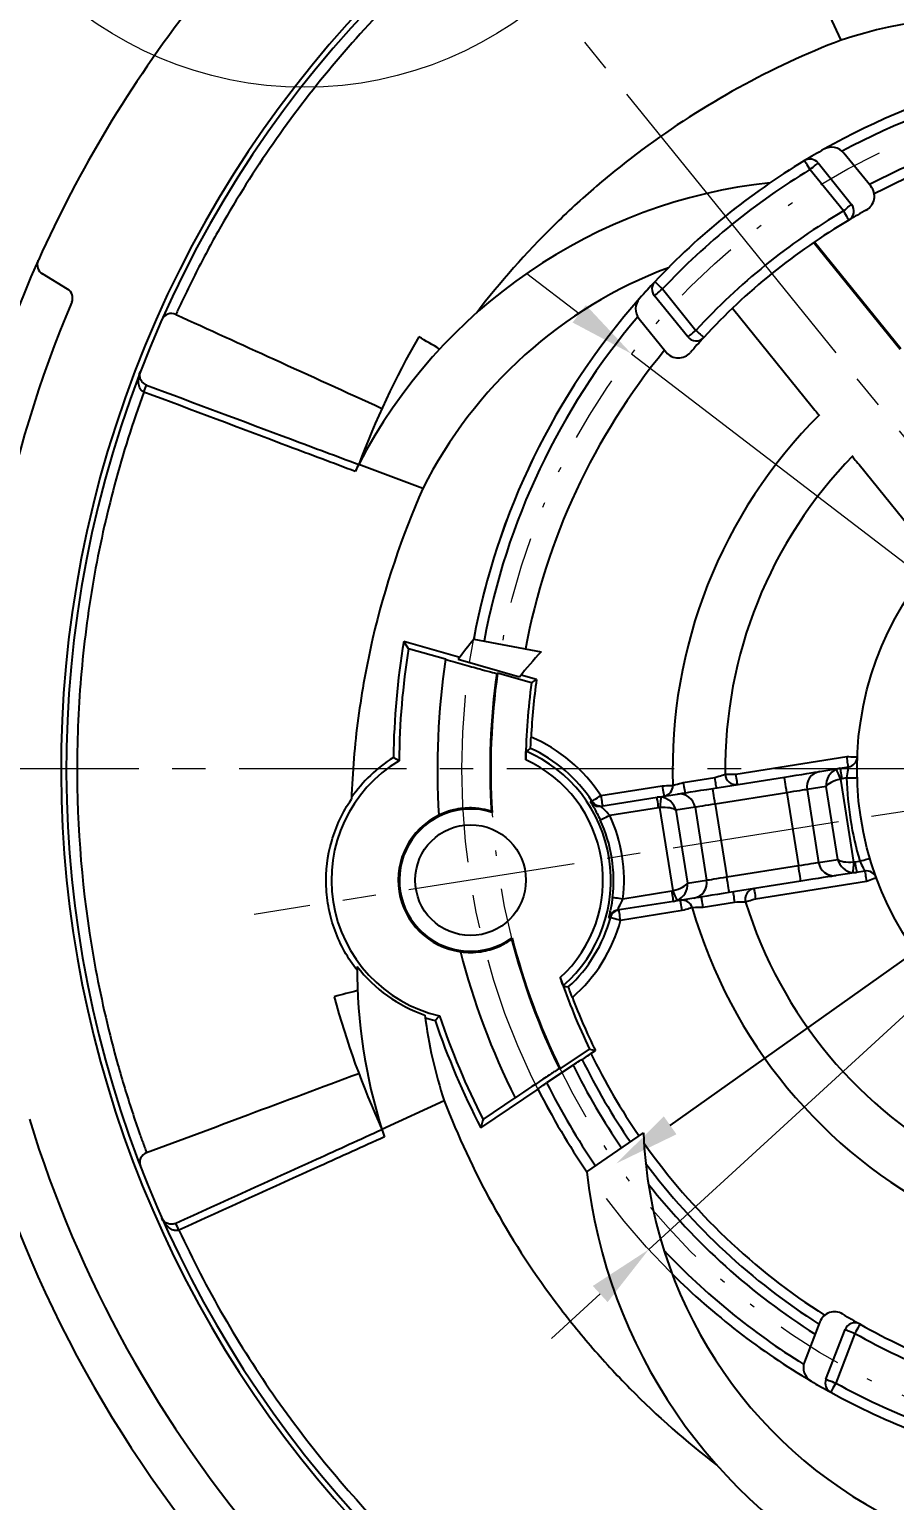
# Model space of a CAD drawing. Header units: millimetres. Extents: x 2517 to 6633, y 792 to 3241.
# Drawn here: x 3337.18 to 3353.6, y 961.23 to 989.15 of the extents above; entities that cross this region are included whole.
import ezdxf

# ---------------------------------------------------------------- set-up
doc = ezdxf.new("R2010")
doc.units = ezdxf.units.MM
doc.linetypes.add('CENTER', pattern=[50.8, 31.75, -6.35, 6.35, -6.35])
doc.linetypes.add('DIVIDE', pattern=[31.75, 12.7, -6.35, 0, -6.35, 0, -6.35])
for name, color, linetype, lineweight in [('中心线', 1, 'CENTER', 9), ('双点划线', 5, 'DIVIDE', 9), ('实线', 7, 'Continuous', 25), ('尺寸标注', 2, 'Continuous', 9)]:
    doc.layers.add(name, color=color, linetype=linetype, lineweight=lineweight)
doc.styles.add('st', font='txt.shx')
doc.dimstyles.new('2st', dxfattribs={"dimscale": 0.5, "dimtxt": 2.5, "dimasz": 2.5, "dimexe": 1.25, "dimexo": 0, "dimtad": 1, "dimtoh": 1, "dimdec": 1, "dimlfac": 0.5, "dimdsep": 46, "dimtxsty": 'st', "dimcen": 0, "dimclrd": 256, "dimclre": 256, "dimclrt": 3, "dimadec": 0, "dimazin": 2, "dimtfac": 1, "dimtdec": 1, "dimtofl": 0, "dimtmove": 0, "dimatfit": 1, "dimfxl": 0, "dimlwd": -1, "dimlwe": -1, "dimarcsym": 0})
doc.dimstyles.new('st', dxfattribs={"dimscale": 0.5, "dimtxt": 2.5, "dimasz": 2.5, "dimexe": 1.25, "dimexo": 0, "dimtad": 1, "dimtoh": 1, "dimdsep": 46, "dimtxsty": 'st', "dimcen": 0, "dimclrd": 256, "dimclre": 256, "dimclrt": 3, "dimadec": 3, "dimazin": 2, "dimtfac": 1, "dimtmove": 0, "dimatfit": 1, "dimfxl": 0, "dimlwd": -1, "dimlwe": -1, "dimarcsym": 0})

# ---------------------------------------------------------------- blocks, each defined once
blk = doc.blocks.new('*D327')
at = {"layer": 'Defpoints', "color": 0, "ltscale": 0.1, "transparency": 16777216}
for p in [(3349.709, 1001.778), (3367.979, 998.8), (3350.519, 985.454), (3358.889, 975.118), (3358.889, 975.118)]:
    blk.add_point(p, dxfattribs=at)
at = {"layer": '中心线', "ltscale": 0.1, "transparency": 16777216}
for p, q in [((3367.979, 998.8), (3369.217, 1002.024)), ((3350.519, 985.454), (3340.751, 997.516))]:
    blk.add_line(p, q, dxfattribs=at)
blk.add_arc((3358.889, 975.118), 28.196, 71.5403, 126.4597, dxfattribs=at)
for points in [[(3367.887, 1002.059), (3367.746, 1001.667), (3368.993, 1001.441)], [(3342.26, 997.63), (3342.005, 997.96), (3341.144, 997.03)]]:
    blk.add_solid(points, dxfattribs=at)
at = {"layer": '中心线', "color": 3, "ltscale": 0.1, "transparency": 16777216, "insert": (3355.489, 1004.052), "char_height": 1.25, "attachment_point": 5, "rotation": 6.7014, "style": 'st'}
blk.add_mtext('60°', dxfattribs=at)
blk = doc.blocks.new('*D331')
at = {"layer": 'Defpoints', "color": 0, "ltscale": 0.1, "transparency": 16777216}
for p in [(3368.84, 984.24), (3348.937, 965.995)]:
    blk.add_point(p, dxfattribs=at)
at = {"layer": '尺寸标注', "ltscale": 0.1, "transparency": 16777216}
for p, q in [((3369.762, 985.084), (3378.157, 992.78)), ((3378.157, 992.78), (3381.803, 992.78)), ((3348.937, 965.995), (3368.84, 984.24)), ((3348.016, 965.151), (3347.094, 964.306))]:
    blk.add_line(p, q, dxfattribs=at)
for points in [[(3369.621, 985.238), (3369.903, 984.931), (3368.84, 984.24)], [(3347.875, 965.304), (3348.156, 964.997), (3348.937, 965.995)]]:
    blk.add_solid(points, dxfattribs=at)
at = {"layer": '尺寸标注', "color": 3, "ltscale": 0.1, "transparency": 16777216, "insert": (3380.136, 993.718), "char_height": 1.25, "attachment_point": 5, "style": 'st'}
blk.add_mtext('∅27', dxfattribs=at)
blk = doc.blocks.new('*D446')
at = {"layer": 'Defpoints', "color": 0, "ltscale": 0.1, "transparency": 16777216}
for p in [(3369.454, 982.606), (3348.323, 967.629)]:
    blk.add_point(p, dxfattribs=at)
at = {"layer": '实线', "ltscale": 0.1, "transparency": 16777216}
blk.add_line((3349.343, 968.352), (3368.434, 981.883), dxfattribs=at)
for points in [[(3368.314, 982.053), (3368.555, 981.713), (3369.454, 982.606)], [(3349.223, 968.522), (3349.463, 968.182), (3348.323, 967.629)]]:
    blk.add_solid(points, dxfattribs=at)
at = {"layer": '实线', "color": 3, "ltscale": 0.1, "transparency": 16777216, "insert": (3358.347, 975.882), "char_height": 1.25, "attachment_point": 5, "rotation": 35.3261, "style": 'st'}
blk.add_mtext('∅25.9', dxfattribs=at)
blk = doc.blocks.new('*D447')
at = {"layer": 'Defpoints', "color": 0, "ltscale": 0.1, "transparency": 16777216}
for p in [(3348.61, 982.995), (3369.168, 967.24)]:
    blk.add_point(p, dxfattribs=at)
at = {"layer": '尺寸标注', "ltscale": 0.1, "transparency": 16777216}
for p, q in [((3347.618, 983.755), (3346.626, 984.515)), ((3348.61, 982.995), (3369.168, 967.24)), ((3370.16, 966.48), (3379.494, 959.327)), ((3379.494, 959.327), (3386.81, 959.327))]:
    blk.add_line(p, q, dxfattribs=at)
for points in [[(3347.744, 983.92), (3347.491, 983.59), (3348.61, 982.995)], [(3370.286, 966.646), (3370.033, 966.315), (3369.168, 967.24)]]:
    blk.add_solid(points, dxfattribs=at)
at = {"layer": '尺寸标注', "color": 3, "ltscale": 0.1, "transparency": 16777216, "insert": (3383.308, 960.675), "char_height": 1.25, "attachment_point": 5, "style": 'st'}
blk.add_mtext('%%c26{}{\\H0.71x;\\C3;\\S+0.03^  0;}', dxfattribs=at)

msp = doc.modelspace()

# ---------------------------------------------------------------- linework, layer by layer
at = {"layer": '中心线', "ltscale": 0.1}
for p, q in [((3358.8888, 975.1175), (3350.5188, 985.4536)), ((3372.608, 977.2904), (3341.4506, 972.3556)), ((3384.9778, 975.1175), (3326.5746, 975.1175))]:
    msp.add_line(p, q, dxfattribs=at)
msp.add_circle((3358.8888, 975.1175), 13.5, dxfattribs=at)
at = {"layer": '双点划线', "ltscale": 0.1}
msp.add_circle((3358.8888, 975.1175), 12.95, dxfattribs=at)
at = {"layer": '实线'}
for p, q in [((3352.5854, 988.9489), (3352.0463, 990.1319)), ((3353.1518, 986.1746), (3352.6408, 986.8057)), ((3352.6303, 985.7063), (3351.9947, 986.4912)), ((3352.1501, 986.6171), (3352.7857, 985.8322)), ((3353.7059, 983.0792), (3352.0627, 985.1083)), ((3353.7206, 983.0887), (3352.0772, 985.1181)), ((3337.9071, 984.2247), (3337.43, 984.5113)), ((3349.6772, 983.3149), (3349.0415, 984.0998)), ((3349.1969, 984.2257), (3349.8326, 983.4407)), ((3350.5229, 983.8595), (3352.0397, 981.9864)), ((3348.7551, 983.6591), (3349.2661, 983.028)), ((3344.6513, 980.4407), (3343.4337, 980.896)), ((3352.9263, 980.8915), (3354.2609, 979.2434)), ((3345.6148, 977.5777), (3346.893, 977.3408)), ((3345.3497, 977.2334), (3344.288, 977.5379)), ((3345.0813, 977.1969), (3344.3761, 977.3991)), ((3346.4826, 976.8605), (3345.3206, 977.1937)), ((3346.0526, 976.9274), (3346.0672, 976.9369)), ((3346.7107, 976.7524), (3346.0672, 976.9369)), ((3346.5079, 976.8923), (3346.5151, 976.8902)), ((3346.8075, 976.8154), (3346.5163, 976.8989)), ((3346.7107, 976.7524), (3346.8075, 976.8154)), ((3350.5894, 975.018), (3352.6932, 975.3512)), ((3352.1808, 975.0676), (3352.5684, 975.1289)), ((3352.5684, 975.1289), (3352.7244, 975.1537)), ((3348.0271, 974.6122), (3349.1941, 974.797)), ((3349.5923, 974.8601), (3350.1903, 974.9548)), ((3350.1516, 974.7462), (3351.51, 974.9613)), ((3350.3894, 975.0156), (3350.5894, 975.018)), ((3352.3032, 974.7832), (3351.9402, 974.7257)), ((3352.5222, 973.4004), (3352.3032, 974.7832)), ((3352.5755, 974.9245), (3352.8248, 973.3501)), ((3352.6911, 974.9459), (3352.5997, 974.9314)), ((3348.0244, 974.4092), (3349.0932, 974.5785)), ((3349.0932, 974.5785), (3349.4809, 974.6399)), ((3351.557, 974.665), (3350.1985, 974.4499)), ((3351.557, 974.665), (3351.776, 973.2822)), ((3351.9402, 974.7257), (3352.1593, 973.343)), ((3345.9508, 974.3101), (3345.9651, 974.2919)), ((3349.1245, 974.381), (3348.1967, 974.234)), ((3349.399, 972.8076), (3349.1497, 974.382)), ((3349.8152, 974.3892), (3349.4523, 974.3317)), ((3349.4523, 974.3317), (3349.6713, 972.9489)), ((3349.8152, 974.3892), (3350.0343, 973.0064)), ((3350.1985, 974.4499), (3350.4175, 973.0671)), ((3352.1593, 973.343), (3352.5222, 973.4004)), ((3352.85, 973.3511), (3352.9414, 973.3656)), ((3350.4175, 973.0671), (3351.776, 973.2822)), ((3352.8813, 973.1536), (3352.4936, 973.0922)), ((3353.0373, 973.1783), (3352.8813, 973.1536)), ((3348.447, 972.6537), (3349.3748, 972.8007)), ((3349.6713, 972.9489), (3350.0343, 973.0064)), ((3351.8229, 972.9859), (3350.4645, 972.7708)), ((3353.0686, 972.9807), (3350.9648, 972.6475)), ((3349.4061, 972.6032), (3348.3372, 972.4339)), ((3349.7937, 972.6646), (3349.4061, 972.6032)), ((3350.5657, 972.5843), (3349.9678, 972.4896)), ((3349.5695, 972.4265), (3348.4025, 972.2417)), ((3346.3345, 971.8874), (3346.3425, 971.9092)), ((3347.257, 969.4251), (3347.812, 969.7995)), ((3347.812, 969.7995), (3347.9235, 969.7694)), ((3347.8398, 969.7129), (3347.9235, 969.7694)), ((3347.5011, 969.4951), (3346.9994, 969.1566)), ((3347.2401, 969.4296), (3347.257, 969.4251)), ((3345.7506, 968.3038), (3346.8362, 969.036)), ((3345.0573, 968.8142), (3343.8744, 968.2751)), ((3345.7915, 968.4629), (3346.3997, 968.8732)), ((3347.7631, 967.471), (3348.8344, 968.2074)), ((3352.1815, 964.6207), (3351.8905, 963.8625)), ((3352.2992, 963.5319), (3352.6611, 964.4749)), ((3352.8478, 964.4032), (3352.4859, 963.4602))]:
    msp.add_line(p, q, dxfattribs=at)
at = {"layer": '实线', "flags": 128}
for points in [[(3351.891, 986.6623), (3351.893, 986.659), (3351.8989, 986.6493), (3351.9085, 986.6335), (3351.9214, 986.6122), (3351.9371, 986.5863), (3351.955, 986.5567), (3351.9744, 986.5246), (3351.9947, 986.4912)], [(3351.9947, 986.4912), (3352.025, 986.5158), (3352.0541, 986.5394), (3352.081, 986.5612), (3352.1046, 986.5802), (3352.1239, 986.5959), (3352.1383, 986.6075), (3352.1471, 986.6147), (3352.1501, 986.6171)], [(3352.6303, 985.7063), (3352.6606, 985.7308), (3352.6898, 985.7545), (3352.7167, 985.7762), (3352.7402, 985.7953), (3352.7595, 985.8109), (3352.7739, 985.8226), (3352.7828, 985.8297), (3352.7857, 985.8322)], [(3352.6303, 985.7063), (3352.6502, 985.6727), (3352.6693, 985.6404), (3352.6869, 985.6106), (3352.7023, 985.5845), (3352.7149, 985.5631), (3352.7243, 985.5472), (3352.7301, 985.5374), (3352.7321, 985.5341)], [(3349.0512, 984.3627), (3349.054, 984.36), (3349.0623, 984.3522), (3349.0758, 984.3396), (3349.0939, 984.3225), (3349.116, 984.3018), (3349.1412, 984.2781), (3349.1685, 984.2524), (3349.1969, 984.2257)], [(3349.0415, 984.0998), (3349.0445, 984.1023), (3349.0533, 984.1094), (3349.0677, 984.121), (3349.087, 984.1367), (3349.1106, 984.1558), (3349.1375, 984.1775), (3349.1666, 984.2011), (3349.1969, 984.2257)], [(3339.9624, 983.7427), (3339.9624, 983.7427)], [(3349.6772, 983.3149), (3349.6801, 983.3173), (3349.689, 983.3245), (3349.7034, 983.3361), (3349.7227, 983.3517), (3349.7462, 983.3708), (3349.7731, 983.3926), (3349.8023, 983.4162), (3349.8326, 983.4407)], [(3349.8326, 983.4407), (3349.8613, 983.4143), (3349.8889, 983.3889), (3349.9144, 983.3655), (3349.9367, 983.345), (3349.955, 983.3282), (3349.9686, 983.3157), (3349.977, 983.308), (3349.9798, 983.3054)], [(3344.3761, 977.3991), (3344.3584, 977.4269), (3344.288, 977.5379)], [(3346.6074, 975.453), (3346.653, 975.4819), (3346.6932, 975.5071)], [(3352.6932, 975.3512), (3352.7322, 975.3497), (3352.7696, 975.3483), (3352.8042, 975.347), (3352.8345, 975.3459), (3352.8593, 975.3449), (3352.8778, 975.3442), (3352.8892, 975.3438), (3352.893, 975.3437)], [(3352.7244, 975.1537), (3352.7238, 975.1575), (3352.7221, 975.1687), (3352.7192, 975.187), (3352.7153, 975.2115), (3352.7105, 975.2415), (3352.7051, 975.2756), (3352.6993, 975.3127), (3352.6932, 975.3512)], [(3351.51, 974.9613), (3351.6241, 974.9794), (3351.735, 974.997), (3351.8398, 975.0135), (3351.9355, 975.0287), (3352.0196, 975.042), (3352.0897, 975.0531), (3352.1439, 975.0617), (3352.1808, 975.0676)], [(3352.5755, 974.9245), (3352.561, 974.9592), (3352.547, 974.9927), (3352.5341, 975.0237), (3352.5227, 975.0512), (3352.5131, 975.0742), (3352.5057, 975.0918), (3352.5008, 975.1035), (3352.4986, 975.1088)], [(3352.5684, 975.1289), (3352.569, 975.1252), (3352.5708, 975.1139), (3352.5737, 975.0957), (3352.5776, 975.0711), (3352.5823, 975.0412), (3352.5877, 975.007), (3352.5936, 974.9699), (3352.5997, 974.9314)], [(3349.1941, 974.797), (3349.2331, 974.7983), (3349.2705, 974.7995), (3349.3051, 974.8007), (3349.3354, 974.8017), (3349.3603, 974.8025), (3349.3787, 974.8031), (3349.3901, 974.8035), (3349.3939, 974.8036)], [(3349.1941, 974.797), (3349.2002, 974.7585), (3349.206, 974.7214), (3349.2114, 974.6873), (3349.2162, 974.6573), (3349.2201, 974.6328), (3349.223, 974.6145), (3349.2247, 974.6033), (3349.2253, 974.5995)], [(3349.5923, 974.8601), (3349.5984, 974.8215), (3349.6043, 974.7845), (3349.6097, 974.7503), (3349.6144, 974.7204), (3349.6183, 974.6958), (3349.6212, 974.6776), (3349.623, 974.6663), (3349.6236, 974.6625)], [(3350.2216, 974.7572), (3350.221, 974.761), (3350.2192, 974.7723), (3350.2163, 974.7905), (3350.2124, 974.8151), (3350.2077, 974.845), (3350.2023, 974.8792), (3350.1964, 974.9162), (3350.1903, 974.9548)], [(3350.6206, 974.8205), (3350.62, 974.8242), (3350.6183, 974.8355), (3350.6154, 974.8537), (3350.6115, 974.8783), (3350.6067, 974.9082), (3350.6013, 974.9424), (3350.5955, 974.9795), (3350.5894, 975.018)], [(3351.557, 974.665), (3351.5478, 974.7228), (3351.539, 974.7784), (3351.5309, 974.8296), (3351.5238, 974.8745), (3351.5179, 974.9114), (3351.5136, 974.9388), (3351.5109, 974.9556), (3351.51, 974.9613)], [(3352.6911, 974.9459), (3352.7301, 974.947), (3352.7676, 974.948), (3352.8022, 974.949), (3352.8325, 974.9498), (3352.8574, 974.9505), (3352.8758, 974.951), (3352.8872, 974.9513), (3352.8911, 974.9514)], [(3347.8259, 974.497), (3347.8296, 974.4977), (3347.8445, 974.5004), (3347.8594, 974.5032)], [(3347.8594, 974.5032), (3347.8629, 974.5054), (3347.8726, 974.5118), (3347.8882, 974.5219), (3347.909, 974.5354), (3347.9344, 974.5519), (3347.9632, 974.5707), (3347.9946, 974.591), (3348.0271, 974.6122)], [(3348.0271, 974.6122), (3348.0332, 974.5736), (3348.0391, 974.5366), (3348.0445, 974.5024), (3348.0492, 974.4725), (3348.0531, 974.4479), (3348.056, 974.4297), (3348.0578, 974.4184), (3348.0584, 974.4146)], [(3349.1245, 974.381), (3349.1184, 974.4195), (3349.1126, 974.4566), (3349.1071, 974.4907), (3349.1024, 974.5207), (3349.0985, 974.5452), (3349.0956, 974.5635), (3349.0938, 974.5747), (3349.0932, 974.5785)], [(3349.1658, 974.581), (3349.1653, 974.5752), (3349.1643, 974.5626), (3349.1628, 974.5435), (3349.1608, 974.5187), (3349.1584, 974.489), (3349.1556, 974.4555), (3349.1527, 974.4194), (3349.1497, 974.382)], [(3349.4809, 974.6399), (3349.5177, 974.6458), (3349.5719, 974.6544), (3349.642, 974.6655), (3349.7261, 974.6788), (3349.8218, 974.6939), (3349.9266, 974.7105), (3350.0375, 974.7281), (3350.1516, 974.7462)], [(3350.1985, 974.4499), (3350.1894, 974.5077), (3350.1806, 974.5632), (3350.1725, 974.6145), (3350.1653, 974.6594), (3350.1595, 974.6962), (3350.1552, 974.7236), (3350.1525, 974.7405), (3350.1516, 974.7462)], [(3351.9402, 974.7257), (3351.9192, 974.7224), (3351.8882, 974.7175), (3351.8481, 974.7111), (3351.8001, 974.7035), (3351.7454, 974.6949), (3351.6855, 974.6854), (3351.6221, 974.6753), (3351.557, 974.665)], [(3348.0153, 974.1497), (3348.0191, 974.1515), (3348.0296, 974.1563), (3348.0465, 974.1642), (3348.069, 974.1747), (3348.0964, 974.1874), (3348.1277, 974.2019), (3348.1615, 974.2177), (3348.1967, 974.234)], [(3350.1985, 974.4499), (3350.1333, 974.4395), (3350.07, 974.4295), (3350.0101, 974.42), (3349.9554, 974.4113), (3349.9073, 974.4037), (3349.8673, 974.3974), (3349.8363, 974.3925), (3349.8152, 974.3892)], [(3352.9414, 973.3656), (3352.9789, 973.3766), (3353.0148, 973.3872), (3353.048, 973.397), (3353.0771, 973.4056), (3353.1009, 973.4126), (3353.1187, 973.4178), (3353.1296, 973.421), (3353.1333, 973.4221)], [(3351.776, 973.2822), (3351.8412, 973.2926), (3351.9045, 973.3026), (3351.9644, 973.3121), (3352.0191, 973.3208), (3352.0672, 973.3284), (3352.1072, 973.3347), (3352.1382, 973.3396), (3352.1593, 973.343)], [(3351.8229, 972.9859), (3351.822, 972.9916), (3351.8193, 973.0085), (3351.815, 973.0359), (3351.8092, 973.0727), (3351.802, 973.1176), (3351.7939, 973.1689), (3351.7851, 973.2244), (3351.776, 973.2822)], [(3352.4936, 973.0922), (3352.4568, 973.0863), (3352.4026, 973.0778), (3352.3325, 973.0666), (3352.2484, 973.0533), (3352.1527, 973.0382), (3352.0479, 973.0216), (3351.937, 973.004), (3351.8229, 972.9859)], [(3352.8248, 973.3501), (3352.8218, 973.3127), (3352.8189, 973.2766), (3352.8161, 973.2431), (3352.8137, 973.2134), (3352.8117, 973.1886), (3352.8102, 973.1695), (3352.8092, 973.1569), (3352.8087, 973.1511)], [(3352.85, 973.3511), (3352.8561, 973.3126), (3352.8619, 973.2755), (3352.8674, 973.2414), (3352.8721, 973.2114), (3352.876, 973.1869), (3352.8789, 973.1686), (3352.8807, 973.1574), (3352.8813, 973.1536)], [(3353.0373, 973.1783), (3353.0379, 973.1745), (3353.0397, 973.1633), (3353.0426, 973.145), (3353.0465, 973.1204), (3353.0512, 973.0905), (3353.0566, 973.0563), (3353.0625, 973.0193), (3353.0686, 972.9807)], [(3349.4061, 972.6032), (3349.4055, 972.607), (3349.4037, 972.6182), (3349.4008, 972.6365), (3349.3969, 972.661), (3349.3922, 972.691), (3349.3868, 972.7251), (3349.3809, 972.7622), (3349.3748, 972.8007)], [(3349.4759, 972.6233), (3349.4737, 972.6286), (3349.4688, 972.6403), (3349.4614, 972.6579), (3349.4518, 972.6809), (3349.4404, 972.7084), (3349.4275, 972.7394), (3349.4135, 972.7729), (3349.399, 972.8076)], [(3350.0343, 973.0064), (3350.0553, 973.0097), (3350.0863, 973.0146), (3350.1264, 973.021), (3350.1744, 973.0286), (3350.2291, 973.0372), (3350.289, 973.0467), (3350.3524, 973.0568), (3350.4175, 973.0671)], [(3350.4645, 972.7708), (3350.4636, 972.7765), (3350.4609, 972.7933), (3350.4566, 972.8207), (3350.4507, 972.8576), (3350.4436, 972.9025), (3350.4355, 972.9537), (3350.4267, 973.0093), (3350.4175, 973.0671)], [(3350.9335, 972.8451), (3350.9341, 972.8413), (3350.9359, 972.83), (3350.9388, 972.8118), (3350.9427, 972.7872), (3350.9474, 972.7573), (3350.9528, 972.7231), (3350.9587, 972.6861), (3350.9648, 972.6475)], [(3353.2564, 973.0497), (3353.2527, 973.0484), (3353.2421, 973.0444), (3353.2247, 973.0381), (3353.2014, 973.0295), (3353.1729, 973.019), (3353.1405, 973.0071), (3353.1052, 972.9942), (3353.0686, 972.9807)], [(3348.2485, 972.6779), (3348.2526, 972.6774), (3348.2641, 972.676), (3348.2825, 972.6738), (3348.3072, 972.6708), (3348.3372, 972.6671), (3348.3714, 972.6629), (3348.4085, 972.6584), (3348.447, 972.6537)], [(3349.5695, 972.4265), (3349.5634, 972.4651), (3349.5575, 972.5021), (3349.5521, 972.5363), (3349.5474, 972.5662), (3349.5435, 972.5908), (3349.5406, 972.609), (3349.5388, 972.6203), (3349.5382, 972.6241)], [(3350.4645, 972.7708), (3350.3504, 972.7527), (3350.2395, 972.7352), (3350.1347, 972.7186), (3350.039, 972.7034), (3349.9549, 972.6901), (3349.8848, 972.679), (3349.8306, 972.6704), (3349.7937, 972.6646)], [(3349.9678, 972.4896), (3349.9617, 972.5282), (3349.9558, 972.5652), (3349.9504, 972.5994), (3349.9456, 972.6293), (3349.9417, 972.6539), (3349.9389, 972.6721), (3349.9371, 972.6834), (3349.9365, 972.6872)], [(3350.5344, 972.7819), (3350.535, 972.7781), (3350.5368, 972.7668), (3350.5397, 972.7486), (3350.5436, 972.724), (3350.5483, 972.6941), (3350.5537, 972.6599), (3350.5596, 972.6229), (3350.5657, 972.5843)], [(3350.9648, 972.6475), (3350.9275, 972.6359), (3350.8917, 972.6248), (3350.8587, 972.6145), (3350.8298, 972.6055), (3350.806, 972.5981), (3350.7884, 972.5926), (3350.7775, 972.5892), (3350.7739, 972.588)], [(3348.2094, 972.2935), (3348.2056, 972.293), (3348.1906, 972.2911), (3348.1756, 972.2891)], [(3348.4025, 972.2417), (3348.3651, 972.2518), (3348.329, 972.2614), (3348.2957, 972.2704), (3348.2665, 972.2782), (3348.2425, 972.2846), (3348.2246, 972.2895), (3348.2134, 972.2925), (3348.2094, 972.2935)], [(3348.4025, 972.2417), (3348.3964, 972.2803), (3348.3906, 972.3173), (3348.3851, 972.3515), (3348.3804, 972.3814), (3348.3765, 972.406), (3348.3736, 972.4242), (3348.3718, 972.4355), (3348.3712, 972.4393)], [(3349.7616, 972.482), (3349.758, 972.481), (3349.747, 972.4778), (3349.7293, 972.4727), (3349.7054, 972.4658), (3349.6762, 972.4574), (3349.643, 972.4478), (3349.607, 972.4374), (3349.5695, 972.4265)], [(3347.3121, 971.0033), (3347.3645, 970.9899), (3347.4105, 970.9784)], [(3345.7915, 968.4629), (3345.7832, 968.431), (3345.7506, 968.3038)], [(3339.4069, 967.8336), (3339.4069, 967.8336)], [(3352.6611, 964.4749), (3352.6647, 964.4735), (3352.6753, 964.4694), (3352.6926, 964.4628), (3352.7158, 964.4539), (3352.7441, 964.443), (3352.7764, 964.4306), (3352.8114, 964.4172), (3352.8478, 964.4032)], [(3352.9461, 964.5774), (3352.9442, 964.574), (3352.9386, 964.5641), (3352.9295, 964.548), (3352.9173, 964.5264), (3352.9024, 964.5), (3352.8854, 964.4698), (3352.867, 964.4372), (3352.8478, 964.4032)], [(3352.2992, 963.5319), (3352.3027, 963.5305), (3352.3134, 963.5264), (3352.3306, 963.5198), (3352.3538, 963.5109), (3352.3821, 963.5), (3352.4144, 963.4876), (3352.4494, 963.4742), (3352.4859, 963.4602)], [(3352.4859, 963.4602), (3352.4671, 963.426), (3352.449, 963.3931), (3352.4324, 963.3628), (3352.4178, 963.3363), (3352.4058, 963.3145), (3352.3969, 963.2983), (3352.3914, 963.2883), (3352.3896, 963.2849)]]:
    msp.add_lwpolyline(points, dxfattribs=at)
at = {"layer": '实线'}
for centre, radius in [((3358.8888, 975.1175), 6), ((3345.555, 973.0057), 1.05)]:
    msp.add_circle(centre, radius, dxfattribs=at)
for centre, radius, start, end in [((3358.8888, 975.1175), 21.1, 71.98834, 66.01166), ((3358.8888, 975.1175), 21, 71.98834, 66.01166), ((3358.8888, 975.1175), 23.6, 142.15701, 155.84299), ((3355.2887, 980.7848), 8.6, 58.9399, 108.32049), ((3358.8888, 975.1175), 13.5, 90.20778, 119.40593), ((3358.8888, 975.1175), 13.3, 88.39485, 118.18283), ((3358.8888, 975.1175), 12.5, 86.0665, 117.46304), ((3358.8888, 975.1175), 12.3, 85.40936, 117.46828), ((3358.8888, 975.1175), 13.5, 119.40593, 121.22181), ((3352.4076, 986.6169), 0.3, 39, 119.40593), ((3358.8888, 975.1175), 13.5, 121.22181, 136.77819), ((3358.8888, 975.1175), 13.3, 121.22181, 136.77819), ((3351.9947, 986.4912), 0.2, 39, 121.22181), ((3352.3155, 976.301), 10, 96.16078, 152.64538), ((3352.9187, 985.9858), 0.3, 298.78052, 39), ((3358.8888, 975.1175), 12.3, 120.58503, 137.41497), ((3352.6303, 985.7063), 0.2, 300.58503, 39), ((3358.8888, 975.1175), 12.1, 118.78052, 120.58503), ((3358.8888, 975.1175), 12.1, 120.58503, 137.41497), ((3358.8888, 975.1175), 23.6, 155.87237, 182.12763), ((3337.533, 984.6828), 0.2, 155.87237, 239), ((3352.3357, 976.5793), 8.6, 110.6115, 153.32049), ((3358.8888, 975.1175), 13.5, 136.77819, 138.59407), ((3349.1969, 984.2257), 0.2, 136.77819, 219), ((3358.8888, 975.1175), 22.7, 157.03269, 180.96731), ((3337.8041, 984.0532), 0.2, 337.03269, 59), ((3358.8888, 975.1175), 13.5, 138.59407, 169.5), ((3348.9882, 983.8479), 0.3, 138.59407, 219), ((3339.8795, 983.5608), 0.2, 65.5, 156.05093), ((3358.8888, 975.1175), 13.3, 139.81717, 169.5), ((3358.8888, 975.1175), 16.5, 150.19016, 159.5), ((3349.8326, 983.4407), 0.2, 219, 317.41497), ((3358.8888, 975.1175), 12.1, 137.41497, 139.21948), ((3358.8888, 975.1175), 12.5, 140.53696, 169.5), ((3349.4993, 983.2168), 0.3, 219, 319.21948), ((3327.3073, 986.8422), 12.8885, 339.21868, 339.8462), ((3324.2537, 987.9654), 16.1423, 339.33696, 339.838), ((3358.8888, 975.1175), 9.5, 134.95765, 181.89366), ((3358.8888, 975.1175), 8.5, 135.66155, 180.68714), ((3353.4039, 971.3063), 10, 141.16078, 143.93281), ((3358.8888, 975.1175), 14.8, 170.58769, 179.16511), ((3358.8888, 975.1175), 14.6909, 171.06533, 179.39878), ((3353.2214, 971.5174), 8.6, 137.37989, 141.59009), ((3358.8888, 975.1175), 13.9631, 171.43562, 183.60932), ((3358.8888, 975.1175), 12.9632, 171.97422, 183.57104), ((3358.8888, 975.1175), 12.95, 171.92356, 183.65559), ((3358.8888, 975.1175), 12.5, 171.78509, 171.84717), ((3358.8888, 975.1175), 12.2873, 172.3539, 179.19125), ((3358.8888, 975.1175), 12.2, 172, 177.16503), ((3345.555, 973.0057), 2.9483, 33.01774, 67.06868), ((3345.555, 973.0057), 2.75, 122.18095, 145.26428), ((3337.4335, 963.4818), 13.5929, 60.15233, 60.67738), ((3345.555, 973.0057), 2.664, 311.26858, 66.73142), ((3345.555, 973.0057), 2.7483, 33.01774, 65.53219), ((3352.6932, 975.3512), 0.2, 279, 357.84006), ((3345.555, 973.0057), 2.6409, 120.90239, 257.09761), ((3345.555, 973.0057), 2.514, 312.63017, 65.36983), ((3352.2315, 974.7763), 0.2956, 99.88141, 189.85504), ((3349.1941, 974.797), 0.2, 279, 1.89366), ((3350.5894, 975.018), 0.2, 180.68714, 279), ((3358.8888, 975.1175), 6.2, 181.58633, 196.41367), ((3347.9931, 974.6068), 0.2, 213.29022, 248.18698), ((3348.0271, 974.6122), 0.2, 213.01491, 278.99945), ((3349.5226, 974.3473), 0.2956, 8.14498, 98.1186), ((3345.555, 973.0057), 1.3718, 116.01278, 261.98722), ((3345.555, 973.0057), 1.35, 72.31351, 305.68649), ((3347.9931, 974.6068), 0.2, 248.18661, 279.00001), ((3345.555, 973.0057), 2.9134, 353.06197, 24.93803), ((3345.555, 973.0057), 2.7134, 353.06197, 24.93803), ((3352.4519, 973.3848), 0.2956, 188.14491, 278.11858), ((3353.0686, 972.9807), 0.2, 20.15994, 99), ((3349.743, 972.9558), 0.2956, 279.88144, 9.85512), ((3350.9648, 972.6475), 0.2, 99, 197.31286), ((3349.5695, 972.4265), 0.2, 16.10634, 99), ((3358.8888, 975.1175), 8.5, 197.31286, 242.33845), ((3345.555, 973.0057), 2.7483, 312.46781, 344.98226), ((3345.555, 973.0057), 2.9483, 310.93132, 344.98226), ((3348.3685, 972.2363), 0.2, 119.79925, 164.70938), ((3348.4025, 972.2417), 0.2, 99.00082, 164.98479), ((3348.3685, 972.2363), 0.2, 98.99971, 119.79874), ((3358.8888, 975.1175), 9.5, 196.10634, 243.04235), ((3358.8888, 975.1175), 12.9632, 194.42896, 206.02578), ((3358.8888, 975.1175), 12.95, 194.34441, 206.07644), ((3358.8888, 975.1175), 13.9631, 194.39068, 206.56438), ((3353.4039, 971.3063), 10, 179.65029, 197.64538), ((3345.555, 973.0057), 2.7037, 217.29602, 251.31182), ((3358.8888, 975.1175), 12.2873, 198.80875, 205.6461), ((3358.8888, 975.1175), 16.5, 195.19016, 204.5), ((3358.8888, 975.1175), 12.2, 200.83497, 206), ((3353.2214, 971.5174), 8.6, 187.16719, 198.32049), ((3345.555, 973.0057), 2.75, 251.78144, 255.81905), ((3334.8615, 979.5779), 13.6288, 317.32319, 317.84686), ((3358.8888, 975.1175), 14.8, 198.83489, 207.41231), ((3358.8888, 975.1175), 14.6909, 198.60122, 206.93467), ((3358.8888, 975.1175), 12.7, 206.27717, 214.5), ((3358.8888, 975.1175), 12.5, 206.16091, 214.5), ((3358.8888, 975.1175), 12.3, 206.06546, 214.5), ((3358.8888, 975.1175), 13.5, 206.74483, 214.5), ((3358.8888, 975.1175), 13.3, 206.62755, 214.5), ((3358.8888, 975.1175), 23.6, 195.87237, 222.12763), ((3358.8888, 975.1175), 22.7, 197.03269, 220.96731), ((3357.427, 968.5645), 8.6, 182.37989, 243.32049), ((3339.4769, 967.6462), 0.2, 110.5, 201.05093), ((3358.8888, 975.1175), 12.3, 215.25243, 237.46828), ((3358.8888, 975.1175), 12.5, 216.78509, 237.46304), ((3357.7053, 968.5442), 10, 186.16078, 242.64538), ((3358.8888, 975.1175), 12.7, 218.35908, 237.64716), ((3328.2071, 961.0495), 12.954, 24.22006, 24.84442), ((3325.0851, 959.6072), 16.3933, 24.34106, 24.83442), ((3358.8888, 975.1175), 13.3, 223.39485, 238.18283), ((3358.8888, 975.1175), 13.5, 225.20778, 239.40593), ((3352.4616, 964.5132), 0.3, 58.78052, 159), ((3358.8888, 975.1175), 12.1, 238.78052, 240.58503), ((3352.8478, 964.4032), 0.2, 60.58503, 159), ((3358.8888, 975.1175), 12.1, 240.58503, 257.41497), ((3358.8888, 975.1175), 12.3, 240.58503, 257.41497), ((3352.1706, 963.755), 0.3, 159, 239.40593), ((3358.8888, 975.1175), 13.5, 239.40593, 241.22181), ((3352.4859, 963.4602), 0.2, 159, 241.22181), ((3358.8888, 975.1175), 13.3, 241.22181, 256.77819), ((3358.8888, 975.1175), 13.5, 241.22181, 256.77819)]:
    msp.add_arc(centre, radius, start, end, dxfattribs=at)
for centre, major_axis, ratio, start_param, end_param in [((3352.5906, 974.8287), (0.1403, 0.275), 0.9162457, 0.8329813, 2.1587989), ((3352.6153, 974.8326), (-0.0469, 0.2963), 0.9903538, 0, 0.2449787), ((3352.5906, 974.8287), (0.292, 0.0736), 0.3210395, 1.5418432, 2.8676609), ((3352.6153, 974.8326), (0.1018, 0.0161), 0.9701425, 1.5707963, 1.815775), ((3349.1402, 974.2822), (-0.0469, 0.2963), 0.9903538, 6.0382066, 6.2831853), ((3349.1649, 974.2861), (0.2184, -0.2181), 0.9162457, 0.9827937, 2.3086114), ((3349.1402, 974.2822), (0.1018, 0.0161), 0.9701425, 1.3258177, 1.5707963), ((3349.1649, 974.2861), (0.3004, 0.0202), 0.3210395, 0.2739318, 1.5997494), ((3352.8096, 973.446), (0.3004, 0.0202), 0.3210395, 3.4155244, 4.7413421), ((3352.8096, 973.446), (0.2184, -0.2181), 0.9162457, 4.1243864, 5.450204), ((3352.8343, 973.4499), (-0.0469, 0.2963), 0.9903538, 2.896614, 3.1415927), ((3352.8343, 973.4499), (-0.1018, -0.0161), 0.9701425, 1.3258177, 1.5707963), ((3349.3592, 972.8995), (-0.1018, -0.0161), 0.9701425, 1.5707963, 1.815775), ((3349.3839, 972.9034), (0.292, 0.0736), 0.3210395, 4.6834359, 6.0092535), ((3349.3839, 972.9034), (0.1403, 0.275), 0.9162457, 3.9745739, 5.3003916), ((3349.3592, 972.8995), (-0.0469, 0.2963), 0.9903538, 3.1415927, 3.3865713)]:
    msp.add_ellipse(centre, major_axis=major_axis, ratio=ratio, start_param=start_param, end_param=end_param, dxfattribs=at)
for points, knots in [([(3350.135, 993.9855), (3349.0227, 993.4694), (3347.9493, 992.8515), (3346.4235, 991.7795), (3345.9295, 991.398), (3344.9837, 990.5978), (3344.5303, 990.178), (3343.2298, 988.8621), (3342.4423, 987.9096), (3341.3899, 986.376), (3341.0609, 985.8471), (3340.6066, 985.0387), (3340.4614, 984.7663), (3340.2531, 984.3536), (3340.1852, 984.2154), (3340.0859, 984.0073), (3340.0532, 983.9377), (3340.0128, 983.8507), (3340.0046, 983.8328), (3339.9901, 983.8014), (3339.9837, 983.7876), (3339.9684, 983.7543), (3339.9628, 983.7426), (3339.9624, 983.7427)], [0, 0, 0, 0, 0.25, 0.25, 0.375, 0.375, 0.5, 0.5, 0.75, 0.75, 0.875, 0.875, 0.9375, 0.9375, 0.96875, 0.96875, 0.984375, 0.984375, 0.9882813, 0.9882813, 0.9921875, 0.9921875, 1, 1, 1, 1]), ([(3352.5854, 988.9489), (3351.2585, 988.4369), (3349.9832, 987.7405), (3348.5119, 986.6456), (3348.223, 986.4148), (3347.6632, 985.9344), (3347.3921, 985.685), (3346.6063, 984.9102), (3346.1192, 984.3585), (3345.6719, 983.7751)], [0, 0, 0, 0, 0.5, 0.5, 0.625, 0.625, 0.75, 0.75, 1, 1, 1, 1]), ([(3339.9624, 983.7427), (3340.5839, 983.4595), (3341.2054, 983.1763), (3341.8269, 982.8931), (3342.5094, 982.582), (3343.1919, 982.271), (3343.8744, 981.96)], [0.0002009624, 0.0002009624, 0.0002009624, 0.0002009624, 0.0022498948, 0.0022498948, 0.0022498948, 0.0045000334, 0.0045000334, 0.0045000334, 0.0045000334]), ([(3339.3573, 982.2694), (3339.3341, 982.2782), (3339.3156, 982.294), (3339.2891, 982.3271), (3339.2801, 982.3449), (3339.26, 982.3975), (3339.2553, 982.4326), (3339.2528, 982.5347), (3339.2666, 982.5993), (3339.2903, 982.6607)], [0, 0, 0, 0, 0.125, 0.125, 0.25, 0.25, 0.5, 0.5, 1, 1, 1, 1]), ([(3339.4066, 982.4016), (3339.3834, 982.4103), (3339.3636, 982.4229), (3339.334, 982.4476), (3339.3231, 982.4601), (3339.2971, 982.4964), (3339.288, 982.5195), (3339.2719, 982.5851), (3339.2764, 982.6246), (3339.2903, 982.6607)], [0, 0, 0, 0, 0.125, 0.125, 0.25, 0.25, 0.5, 0.5, 1, 1, 1, 1]), ([(3339.4069, 982.4015), (3340.3227, 982.0591), (3341.2385, 981.7167), (3342.1544, 981.3743), (3342.5808, 981.2148), (3343.0072, 981.0554), (3343.4337, 980.896)], [0, 0, 0, 0, 0.0029332693, 0.0029332693, 0.0029332693, 0.0042990612, 0.0042990612, 0.0042990612, 0.0042990612]), ([(3339.3573, 982.2694), (3338.9357, 981.1178), (3338.6135, 979.922), (3338.2928, 978.0851), (3338.2131, 977.4659), (3338.1102, 976.2314), (3338.0864, 975.614), (3338.0974, 973.7639), (3338.214, 972.5335), (3338.5543, 970.7049), (3338.6956, 970.0982), (3338.946, 969.2054), (3339.036, 968.9101), (3339.1805, 968.471), (3339.2302, 968.3253), (3339.3072, 968.1079), (3339.3332, 968.0356), (3339.3662, 967.9455), (3339.373, 967.927), (3339.3849, 967.8946), (3339.3902, 967.8803), (3339.4029, 967.846), (3339.4073, 967.8337), (3339.4069, 967.8336)], [0, 0, 0, 0, 0.25, 0.25, 0.375, 0.375, 0.5, 0.5, 0.75, 0.75, 0.875, 0.875, 0.9375, 0.9375, 0.96875, 0.96875, 0.984375, 0.984375, 0.9882812, 0.9882812, 0.9921875, 0.9921875, 1, 1, 1, 1]), ([(3343.3657, 980.7621), (3342.9449, 980.9204), (3342.5242, 981.0788), (3342.1034, 981.237), (3341.1882, 981.5813), (3340.273, 981.9253), (3339.3576, 982.2692)], [0, 0, 0, 0, 0.0013486886, 0.0013486886, 0.0013486886, 0.0042820691, 0.0042820691, 0.0042820691, 0.0042820691]), ([(3352.0397, 981.9864), (3352.073, 981.9452), (3352.1059, 981.9052), (3352.1536, 981.8483), (3352.1681, 981.8319), (3352.1688, 981.8326)], [0, 0, 0, 0, 0.5, 0.5, 1, 1, 1, 1]), ([(3352.802, 981.0506), (3352.8013, 981.0499), (3352.8146, 981.0322), (3352.8604, 980.9735), (3352.8929, 980.9328), (3352.9263, 980.8915)], [0, 0, 0, 0, 0.5, 0.5, 1, 1, 1, 1]), ([(3344.6513, 980.4407), (3344.2484, 979.5315), (3343.927, 978.5763), (3343.5827, 977.0936), (3343.4908, 976.5911), (3343.3554, 975.5721), (3343.312, 975.0558), (3343.2939, 974.5413)], [0, 0, 0, 0, 0.5, 0.5, 0.75, 0.75, 1, 1, 1, 1]), ([(3345.0813, 977.1969), (3345.2081, 977.1606), (3345.3325, 977.1251), (3345.5659, 977.0591), (3345.673, 977.0291), (3345.9423, 976.9543), (3346.05, 976.9258), (3346.0526, 976.9274)], [0, 0, 0, 0, 0.25, 0.25, 0.5, 0.5, 1, 1, 1, 1]), ([(3346.6932, 975.5071), (3346.6937, 975.5074), (3346.695, 975.533), (3346.6986, 975.6129), (3346.701, 975.6667), (3346.7037, 975.7209)], [0, 0, 0, 0, 0.5, 0.5, 1, 1, 1, 1]), ([(3346.6027, 975.291), (3346.6033, 975.332), (3346.6042, 975.3723), (3346.6061, 975.4337), (3346.607, 975.4528), (3346.6074, 975.453)], [0, 0, 0, 0, 0.5, 0.5, 1, 1, 1, 1]), ([(3352.7244, 975.1537), (3352.7244, 975.1537), (3352.7188, 975.1296), (3352.7045, 975.0525), (3352.6964, 974.9998), (3352.6911, 974.9459)], [0, 0, 0, 0, 0.5, 0.5, 1, 1, 1, 1]), ([(3349.3939, 974.8036), (3349.3939, 974.8036), (3349.4163, 974.8098), (3349.4899, 974.8306), (3349.5408, 974.8451), (3349.5923, 974.8601)], [0, 0, 0, 0, 0.5, 0.5, 1, 1, 1, 1]), ([(3350.1903, 974.9548), (3350.2419, 974.9702), (3350.2926, 974.9856), (3350.3667, 975.0085), (3350.3894, 975.0156), (3350.3894, 975.0156)], [0, 0, 0, 0, 0.5, 0.5, 1, 1, 1, 1]), ([(3343.4039, 971.2952), (3343.3145, 971.4087), (3343.2345, 971.5285), (3343.0935, 971.7806), (3343.0325, 971.9133), (3342.9336, 972.1829), (3342.8949, 972.3206), (3342.8393, 972.6017), (3342.8223, 972.7461), (3342.806, 973.1794), (3342.84, 973.4654), (3342.9608, 973.8877), (3343.0127, 974.026), (3343.1371, 974.291), (3343.21, 974.4187), (3343.2939, 974.5413)], [0, 0, 0, 0, 0.125, 0.125, 0.25, 0.25, 0.375, 0.375, 0.5, 0.5, 0.75, 0.75, 0.875, 0.875, 1, 1, 1, 1]), ([(3347.8259, 974.497), (3347.8262, 974.4962), (3347.8271, 974.4938), (3347.8416, 974.4703), (3347.8512, 974.4546)], [0, 0, 0, 0, 0.3279312, 1, 1, 1, 1]), ([(3345.9508, 974.3101), (3345.9495, 974.3117), (3345.9213, 974.3222), (3345.817, 974.349), (3345.7408, 974.3647), (3345.5537, 974.379), (3345.44, 974.377), (3345.2006, 974.3363), (3345.073, 974.2969), (3344.9533, 974.2385)], [0, 0, 0, 0, 0.25, 0.25, 0.5, 0.5, 0.75, 0.75, 1, 1, 1, 1]), ([(3347.8512, 974.4546), (3347.8515, 974.4541), (3347.8598, 974.4404), (3347.8972, 974.3783), (3347.9549, 974.2749), (3347.9953, 974.1912), (3348.0153, 974.1497)], [0, 0, 0, 0, 0.0105877, 0.3477197, 0.6762921, 1, 1, 1, 1]), ([(3348.1967, 974.234), (3348.16, 974.2798), (3348.1198, 974.3214), (3348.0512, 974.3861), (3348.0233, 974.4091), (3348.0244, 974.4092)], [0, 0, 0, 0, 0.5, 0.5, 1, 1, 1, 1]), ([(3352.9414, 973.3656), (3352.9631, 973.316), (3352.987, 973.2686), (3353.0245, 973.1995), (3353.0373, 973.1783), (3353.0373, 973.1783)], [0, 0, 0, 0, 0.5, 0.5, 1, 1, 1, 1]), ([(3348.2485, 972.6779), (3348.2435, 972.6406), (3348.2325, 972.5589), (3348.2122, 972.4507), (3348.1967, 972.3804), (3348.1921, 972.3607), (3348.1917, 972.3593)], [0, 0, 0, 0, 0.2938926, 0.6440824, 0.9757207, 1, 1, 1, 1]), ([(3348.3372, 972.4339), (3348.3361, 972.4337), (3348.3556, 972.4642), (3348.4006, 972.5465), (3348.4262, 972.5988), (3348.447, 972.6537)], [0, 0, 0, 0, 0.5, 0.5, 1, 1, 1, 1]), ([(3350.7739, 972.588), (3350.7739, 972.588), (3350.7501, 972.5878), (3350.6727, 972.5866), (3350.6196, 972.5856), (3350.5657, 972.5843)], [0, 0, 0, 0, 0.5, 0.5, 1, 1, 1, 1]), ([(3348.1917, 972.3593), (3348.1871, 972.3397), (3348.1773, 972.2986), (3348.1762, 972.2923), (3348.1756, 972.2891)], [0, 0, 0, 0, 0.4767701, 1, 1, 1, 1]), ([(3349.9678, 972.4896), (3349.9142, 972.4879), (3349.8615, 972.486), (3349.7848, 972.483), (3349.7616, 972.482), (3349.7616, 972.482)], [0, 0, 0, 0, 0.5, 0.5, 1, 1, 1, 1]), ([(3345.3637, 971.6472), (3345.4295, 971.638), (3345.4948, 971.6337), (3345.624, 971.6343), (3345.6883, 971.6394), (3345.8691, 971.6658), (3345.9775, 971.6989), (3346.1522, 971.7707), (3346.2193, 971.8091), (3346.3104, 971.867), (3346.3338, 971.8855), (3346.3345, 971.8874)], [0, 0, 0, 0, 0.125, 0.125, 0.25, 0.25, 0.5, 0.5, 0.75, 0.75, 1, 1, 1, 1]), ([(3347.3121, 971.0033), (3347.312, 971.0034), (3347.3109, 971.006), (3347.3089, 971.0111), (3347.307, 971.0161), (3347.3042, 971.0236), (3347.3008, 971.0329), (3347.2973, 971.0425), (3347.2931, 971.0541), (3347.2886, 971.067), (3347.2837, 971.0806), (3347.2783, 971.096), (3347.2728, 971.1118), (3347.2679, 971.1261), (3347.2627, 971.1411), (3347.2576, 971.156)], [0, 0, 0, 0, 0.00004759373, 0.00004759373, 0.00004759373, 0.00009510557, 0.00009510557, 0.00009510557, 0.00014386629, 0.00014386629, 0.00014386629, 0.00019591639, 0.00019591639, 0.00019591639, 0.00024289214, 0.00024289214, 0.00024289214, 0.00024289214]), ([(3347.4865, 970.7783), (3347.4672, 970.8291), (3347.4484, 970.879), (3347.4201, 970.9545), (3347.4111, 970.9782), (3347.4105, 970.9784)], [0, 0, 0, 0, 0.5, 0.5, 1, 1, 1, 1]), ([(3347.5011, 969.4951), (3347.5451, 969.5247), (3347.5883, 969.5536), (3347.6505, 969.5948), (3347.6691, 969.6068), (3347.6693, 969.6064)], [0, 0, 0, 0, 0.5, 0.5, 1, 1, 1, 1]), ([(3347.6716, 969.6016), (3347.6718, 969.6012), (3347.6903, 969.6132), (3347.7525, 969.6543), (3347.7958, 969.6833), (3347.8398, 969.7129)], [0, 0, 0, 0, 0.5, 0.5, 1, 1, 1, 1]), ([(3339.4069, 967.8336), (3340.0466, 968.0727), (3340.6863, 968.3119), (3341.326, 968.5511), (3342.0286, 968.8138), (3342.7311, 969.0764), (3343.4337, 969.3391)], [0.0002009624, 0.0002009624, 0.0002009624, 0.0002009624, 0.0022498948, 0.0022498948, 0.0022498948, 0.0045000334, 0.0045000334, 0.0045000334, 0.0045000334]), ([(3347.2401, 969.4296), (3347.2386, 969.43), (3347.2155, 969.4157), (3347.1292, 969.3601), (3347.0662, 969.3187), (3346.8335, 969.1647), (3346.6183, 969.0206), (3346.3997, 968.8732)], [0, 0, 0, 0, 0.25, 0.25, 0.5, 0.5, 1, 1, 1, 1]), ([(3346.833, 969.0423), (3346.8328, 969.0427), (3346.8509, 969.0555), (3346.9123, 969.0977), (3346.9554, 969.127), (3346.9994, 969.1566)], [0, 0, 0, 0, 0.5, 0.5, 1, 1, 1, 1]), ([(3345.0573, 968.8142), (3345.5694, 967.4873), (3346.2657, 966.212), (3347.3607, 964.7407), (3347.5915, 964.4518), (3348.0718, 963.8919), (3348.3213, 963.6208), (3349.096, 962.8351), (3349.6478, 962.348), (3350.2312, 961.9006)], [0, 0, 0, 0, 0.5, 0.5, 0.625, 0.625, 0.75, 0.75, 1, 1, 1, 1]), ([(3339.9624, 966.4923), (3340.8522, 966.8978), (3341.7419, 967.3032), (3342.6316, 967.7087), (3343.0459, 967.8975), (3343.4601, 968.0863), (3343.8744, 968.2751)], [0, 0, 0, 0, 0.0029332693, 0.0029332693, 0.0029332693, 0.0042990612, 0.0042990612, 0.0042990612, 0.0042990612]), ([(3343.921, 968.1324), (3343.5115, 967.9468), (3343.102, 967.7612), (3342.6926, 967.5756), (3341.802, 967.1719), (3340.9116, 966.768), (3340.0212, 966.3639)], [0, 0, 0, 0, 0.0013486886, 0.0013486886, 0.0013486886, 0.0042820691, 0.0042820691, 0.0042820691, 0.0042820691]), ([(3340.0208, 966.3638), (3339.9982, 966.3537), (3339.9739, 966.3518), (3339.9317, 966.3564), (3339.9128, 966.3626), (3339.8614, 966.3857), (3339.8333, 966.4072), (3339.7593, 966.4775), (3339.7234, 966.533), (3339.6967, 966.5931)], [0, 0, 0, 0, 0.125, 0.125, 0.25, 0.25, 0.5, 0.5, 1, 1, 1, 1]), ([(3339.9622, 966.4922), (3339.9396, 966.4819), (3339.9167, 966.4769), (3339.8784, 966.4734), (3339.8618, 966.4745), (3339.8177, 966.4818), (3339.795, 966.4916), (3339.7372, 966.5267), (3339.7124, 966.5577), (3339.6967, 966.5931)], [0, 0, 0, 0, 0.125, 0.125, 0.25, 0.25, 0.5, 0.5, 1, 1, 1, 1]), ([(3340.0208, 966.3638), (3340.5369, 965.2514), (3341.1547, 964.178), (3342.2268, 962.6523), (3342.6083, 962.1582), (3343.4084, 961.2125), (3343.8283, 960.7591), (3345.1442, 959.4586), (3346.0966, 958.6711), (3347.6303, 957.6187), (3348.1592, 957.2896), (3348.9676, 956.8353), (3349.24, 956.6902), (3349.6527, 956.4819), (3349.7909, 956.414), (3349.999, 956.3147), (3350.0686, 956.282), (3350.1556, 956.2416), (3350.1734, 956.2333), (3350.2049, 956.2188), (3350.2187, 956.2125), (3350.252, 956.1972), (3350.2637, 956.1916), (3350.2635, 956.1912)], [0, 0, 0, 0, 0.25, 0.25, 0.375, 0.375, 0.5, 0.5, 0.75, 0.75, 0.875, 0.875, 0.9375, 0.9375, 0.96875, 0.96875, 0.984375, 0.984375, 0.9882812, 0.9882812, 0.9921875, 0.9921875, 1, 1, 1, 1])]:
    msp.add_open_spline(points, degree=3, knots=knots, dxfattribs=at)
for points in [[(3337.3505, 984.7645), (3337.3522, 984.7682), (3337.3538, 984.7719), (3337.3555, 984.7756)], [(3344.9689, 983.0854), (3344.8366, 983.1636), (3344.7043, 983.2418), (3344.572, 983.3201)], [(3339.4066, 982.4016), (3339.4067, 982.4016), (3339.4068, 982.4015), (3339.4069, 982.4015)], [(3339.3576, 982.2692), (3339.3575, 982.2693), (3339.3574, 982.2693), (3339.3573, 982.2694)], [(3343.4337, 980.896), (3343.4107, 980.8515), (3343.388, 980.8069), (3343.3657, 980.7621)], [(3343.4118, 970.9089), (3343.263, 970.8706), (3343.1141, 970.8323), (3342.9652, 970.7941)], [(3343.8744, 968.2751), (3343.8896, 968.2274), (3343.9051, 968.1799), (3343.921, 968.1324)], [(3339.9622, 966.4922), (3339.9623, 966.4922), (3339.9624, 966.4923), (3339.9624, 966.4923)], [(3340.0212, 966.3639), (3340.021, 966.3639), (3340.0209, 966.3638), (3340.0208, 966.3638)]]:
    msp.add_open_spline(points, degree=3, dxfattribs=at)
at = {"layer": '尺寸标注', "ltscale": 0.1}
msp.add_circle((3342.4049, 995.09), 7.0369, dxfattribs=at)

# ---------------------------------------------------------------- dimensions: what is measured, and where the dimension line sits
at = {"layer": '中心线', "ltscale": 0.1}
dim = msp.add_angular_dim_2l(base=(3349.709, 1001.7775), line1=((3358.8888, 975.1175), (3350.5188, 985.4536)), line2=((3358.8888, 975.1175), (3367.9794, 998.7996)), dimstyle='2st', dxfattribs=at)
dim.commit()
dim.dimension.update_dxf_attribs({"geometry": '*D327', "text_midpoint": (3355.5984, 1003.1211), "dimtype": 162})
at = {"layer": '实线', "ltscale": 0.1}
dim = msp.add_diameter_dim_2p(p1=(3348.3232, 967.6295), p2=(3369.4543, 982.6056), dimstyle='st', dxfattribs=at)
dim.commit()
dim.dimension.update_dxf_attribs({"geometry": '*D446', "text_midpoint": (3358.3467, 975.8824)})
at = {"layer": '尺寸标注', "ltscale": 0.1}
dim = msp.add_diameter_dim_2p(p1=(3348.9371, 965.9953), p2=(3368.8404, 984.2398), dimstyle='st', dxfattribs=at)
dim.commit()
dim.dimension.update_dxf_attribs({"geometry": '*D331', "text_midpoint": (3380.1364, 992.7801), "dimtype": 163})
dim = msp.add_diameter_dim_2p(p1=(3348.6099, 982.9946), p2=(3369.1676, 967.2405), text='%%c26{}{\\H0.71x;\\C3;\\S+0.03^  0;}', dimstyle='st', override={"dimtp": 0.03, "dimtm": 0, "dimtdec": 2, "dimtzin": 8}, dxfattribs=at)
dim.commit()
dim.dimension.update_dxf_attribs({"geometry": '*D447', "text_midpoint": (3383.3082, 959.3273), "dimtype": 163})

doc.saveas('drawing.dxf')
